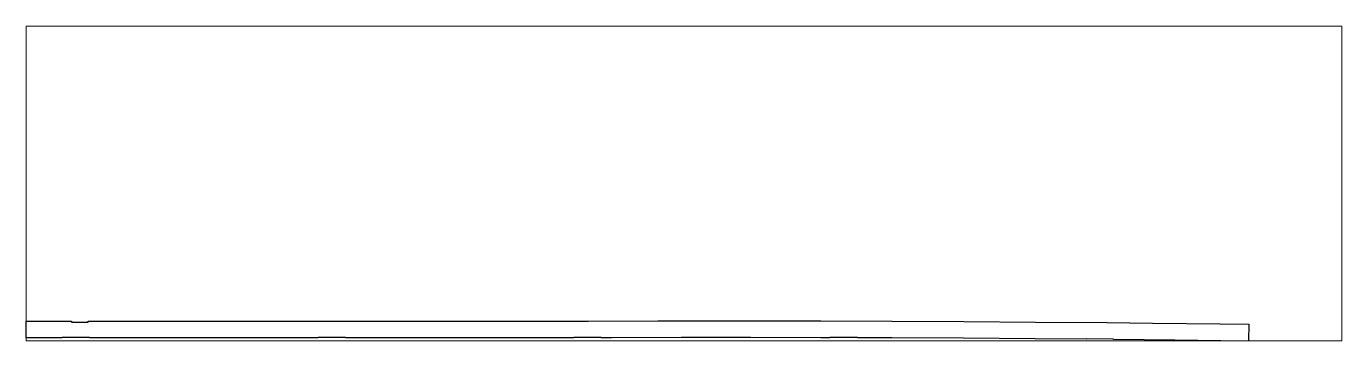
# Paper-space layout 'Layout1' of a CAD drawing. Header units: millimetres. Extents: x 0 to 257, y 67 to 128.
# The model-space entities are those that its viewports show. They can reach past a viewport. Long polylines and large blocks are cut down to what shows.
import ezdxf

# ---------------------------------------------------------------- set-up
doc = ezdxf.new("R2010")
doc.units = ezdxf.units.MM
doc.header["$LTSCALE"] = 10
doc.layers.add('MEMBERS', color=5, linetype='Continuous')

msp = doc.modelspace()

# ---------------------------------------------------------------- linework, layer by layer
at = {"layer": 'MEMBERS', "color": 3, "linetype": 'Continuous'}
msp.add_lwpolyline([(11600, -93), (11044, -88), (10259, -82), (9473, -78), (9096, -77), (9096, -73), (8796, -72), (8796, -76), (8695, -76), (7932, -75), (7168, -75), (6404, -77), (6292, -78), (6292, -74), (6150, -74), (5993, -74), (5993, -78), (3494, -78), (3494, -74), (3194, -74), (3194, -78), (693, -78), (693, -74), (393, -74), (393, -78), (0, -78), (0, 106), (494, 106), (494, 96), (678, 96), (678, 106), (6149, 106), (6914, 108), (7677, 109), (7932, 109), (8696, 108), (9474, 106), (10260, 102), (11046, 96), (11832, 89), (12326, 84), (13068, 75), (13382, 71), (13379, -113), (12572, -103), (11900, -96), (11900, -92), (11600, -89)], close=True, dxfattribs=at)

psp = doc.layouts.get("Layout1")

# ---------------------------------------------------------------- viewports
at = {"layer": '0'}
psp.add_viewport(center=(128.5, 97.5), size=(257, 61.5399), view_center_point=(7198.69, 1614.52), view_height=3447.5268, dxfattribs=at)

doc.saveas('drawing.dxf')
